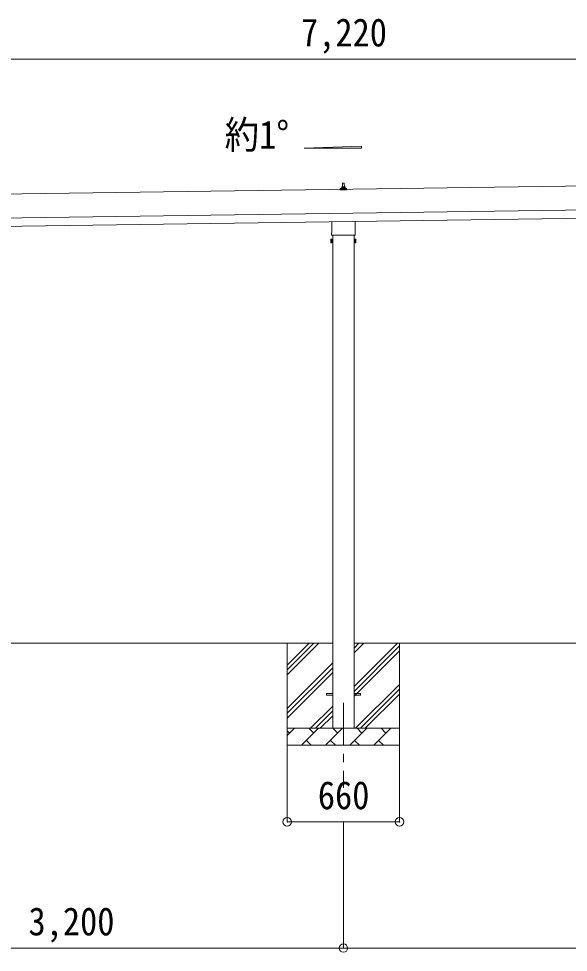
# Model space of a CAD drawing. Units: millimetres at full size, sheet at 1:50. Extents: x -14053 to 14053, y -9700 to 9700.
# Drawn here: x 700 to 3929, y -6767 to -1280 of the extents above; entities that cross this region are included whole.
import ezdxf
from ezdxf.enums import TextEntityAlignment as Align

# ---------------------------------------------------------------- set-up
doc = ezdxf.new("R2010")
doc.units = ezdxf.units.MM
doc.header["$LTSCALE"] = 50
doc.header["$PDMODE"] = 32
doc.header["$PDSIZE"] = 50
doc.linetypes.add('CHAIN1', pattern=[8, 5, -1, 1, -1])
for name, color, linetype, lineweight in [('0-0_0', 7, 'Continuous', 9), ('0-1_Defpoints', 4, 'Continuous', 9), ('0-5_ELV2', 4, 'Continuous', 9), ('0-6_PARTS1', 6, 'Continuous', 9)]:
    doc.layers.add(name, color=color, linetype=linetype, lineweight=lineweight)
doc.styles.add('ＭＳ ゴシック', font='')
doc.styles.get('ＭＳ ゴシック').set_extended_font_data('MS Gothic')

msp = doc.modelspace()

# ---------------------------------------------------------------- linework, layer by layer
at = {"layer": '0-0_0'}
for p, q in [((2545.37, -4950.76), (-529.63, -4950.76)), ((2277.87, -4950.76), (2277.87, -5550.76)), ((2277.87, -5135.81), (2462.93, -4950.76)), ((2277.87, -5107.53), (2434.64, -4950.76)), ((2277.87, -5079.24), (2406.36, -4950.76)), ((2670.37, -5205.86), (2925.47, -4950.76)), ((2670.37, -5007.87), (2727.48, -4950.76)), ((2670.37, -4979.58), (2699.2, -4950.76)), ((5745.37, -4950.76), (2670.37, -4950.76)), ((2670.37, -5234.14), (2937.87, -4966.64)), ((2937.87, -4950.76), (2937.87, -5550.76)), ((2670.37, -5262.43), (2937.87, -4994.93)), ((2277.87, -5333.8), (2545.37, -5066.3)), ((2277.87, -5362.08), (2545.37, -5094.58)), ((2277.87, -5390.37), (2545.37, -5122.87)), ((2680.03, -5450.76), (2937.87, -5192.92)), ((2708.32, -5450.76), (2937.87, -5221.2)), ((2736.6, -5450.76), (2937.87, -5249.48)), ((2415.47, -5450.76), (2545.37, -5320.86)), ((2443.76, -5450.76), (2545.37, -5349.14)), ((2472.04, -5450.76), (2545.37, -5377.43)), ((2277.87, -5450.76), (2937.87, -5450.76)), ((2277.87, -5493.65), (2320.77, -5450.76)), ((2292.21, -5479.31), (2277.87, -5464.97)), ((2362.19, -5550.76), (2462.19, -5450.76)), ((2433.64, -5479.31), (2405.08, -5450.76)), ((2503.61, -5550.76), (2603.61, -5450.76)), ((2575.06, -5479.31), (2546.5, -5450.76)), ((2645.03, -5550.76), (2745.03, -5450.76)), ((2716.48, -5479.31), (2687.93, -5450.76)), ((2786.45, -5550.76), (2886.45, -5450.76)), ((2857.9, -5479.31), (2829.35, -5450.76)), ((2934.59, -5450.76), (2937.87, -5447.47)), ((2390.74, -5522.21), (2419.3, -5550.76)), ((2532.16, -5522.21), (2560.72, -5550.76)), ((2673.59, -5522.21), (2702.14, -5550.76)), ((2815.01, -5522.21), (2843.56, -5550.76)), ((2937.87, -5550.76), (2277.87, -5550.76))]:
    msp.add_line(p, q, dxfattribs=at)
at = {"layer": '0-1_Defpoints'}
for p, q in [((2601.87, -2270.78), (2602.6, -2247.26)), ((2603.6, -2246.28), (2612.15, -2246.28)), ((2613.15, -2247.26), (2613.87, -2270.78)), ((4450.11, -2257.31), (-969.85, -2334.74)), ((2589.62, -2286.28), (2589.62, -2278.57)), ((2626.12, -2286.28), (2589.62, -2286.28)), ((2590.01, -2277.78), (2625.74, -2277.78)), ((2590.39, -2277.6), (2597.11, -2275.97)), ((2597.49, -2275.78), (2618.26, -2275.78)), ((2597.87, -2275), (2597.87, -2270.78)), ((2598.87, -2270.78), (2616.87, -2270.78)), ((2617.87, -2275), (2617.87, -2270.78)), ((2625.36, -2277.6), (2618.64, -2275.97)), ((2626.12, -2286.28), (2626.12, -2278.57)), ((-967.85, -2474.73), (4452.11, -2397.3)), ((-967.13, -2524.72), (4452.82, -2447.29)), ((2539.57, -2540.27), (2539.57, -2474.63)), ((2676.17, -2472.67), (2676.17, -2540.27)), ((2533.87, -2578.54), (2534.63, -2577.23)), ((2533.87, -2578.54), (2533.87, -2595.54)), ((2537.87, -2549.04), (2537.87, -2543.54)), ((2675.81, -2552.54), (2539.94, -2552.54)), ((2545.37, -2552.54), (2545.37, -5450.76)), ((2670.37, -5450.76), (2670.37, -2552.54)), ((2677.87, -2543.54), (2677.87, -2549.04)), ((2681.87, -2578.54), (2681.12, -2577.23)), ((2681.87, -2578.54), (2681.87, -2595.54)), ((2533.87, -2595.54), (2534.63, -2596.86)), ((2540.87, -2582.14), (2534.63, -2582.14)), ((2540.87, -2591.95), (2534.63, -2591.95)), ((2540.87, -2596.86), (2534.63, -2596.86)), ((2543.37, -2596.24), (2540.87, -2596.24)), ((2672.37, -2596.24), (2674.87, -2596.24)), ((2674.87, -2582.14), (2681.12, -2582.14)), ((2674.87, -2591.95), (2681.12, -2591.95)), ((2674.87, -2596.86), (2681.12, -2596.86)), ((2681.87, -2595.54), (2681.12, -2596.86)), ((2507.87, -5246.26), (2545.37, -5246.26)), ((2507.87, -5255.26), (2507.87, -5246.26)), ((2507.87, -5255.26), (2545.37, -5255.26)), ((2670.37, -5246.26), (2707.87, -5246.26)), ((2670.37, -5255.26), (2707.87, -5255.26)), ((2707.87, -5255.26), (2707.87, -5246.26))]:
    msp.add_line(p, q, dxfattribs=at)
at = {"layer": '0-1_Defpoints', "color": 7, "linetype": 'CHAIN1'}
msp.add_line((2607.87, -5300.76), (2607.87, -5800.76), dxfattribs=at)
at = {"layer": '0-1_Defpoints'}
for points in [[(2540.87, -2596.86), (2540.87, -2577.23), (2534.63, -2577.23)], [(2540.87, -2596.24), (2540.87, -2577.84), (2543.37, -2577.84)], [(2674.87, -2596.24), (2674.87, -2577.84), (2672.37, -2577.84)], [(2674.87, -2596.86), (2674.87, -2577.23), (2681.12, -2577.23)]]:
    msp.add_lwpolyline(points, dxfattribs=at)
for points in [[(2543.37, -2597.54), (2543.37, -2576.54), (2545.37, -2576.54), (2545.37, -2597.54)], [(2672.37, -2597.54), (2672.37, -2576.54), (2670.37, -2576.54), (2670.37, -2597.54)]]:
    msp.add_lwpolyline(points, close=True, dxfattribs=at)
for centre, radius, start, end in [((2603.6, -2247.28), 1, 90, 178.60509), ((2612.15, -2247.28), 1, 1.39491, 90), ((2590.62, -2278.57), 1, 103.62699, 180), ((2596.87, -2275), 1, 283.62699, 0), ((2601.96, -2271.42), 4.13, 90, 171.17633), ((2598.87, -2271.78), 1, 90, 180), ((2611.21, -2270.78), 4.83, 133.60282, 180), ((2604.54, -2270.78), 4.83, 0, 46.39718), ((2613.79, -2271.42), 4.13, 8.82367, 90), ((2616.87, -2271.78), 1, 0, 90), ((2618.87, -2275), 1, 180, 256.37301), ((2625.12, -2278.57), 1, 0, 76.37301), ((2538.22, -2579.68), 4.34, 145.61575, 214.38425), ((2541.87, -2543.54), 4, 125.09963, 180), ((2541.87, -2549.04), 4, 180, 194.47751), ((2541.87, -2549.04), 4, 194.47751, 241.04498), ((2673.87, -2549.04), 4, 298.95502, 345.52249), ((2673.87, -2543.54), 4, 0, 54.90037), ((2673.87, -2549.04), 4, 345.52249, 0), ((2677.53, -2579.68), 4.34, 325.61575, 34.38425), ((2550.12, -2587.04), 16.24, 162.41205, 197.58795), ((2538.22, -2594.41), 4.34, 145.61575, 214.38425), ((2665.63, -2587.04), 16.24, 342.41205, 17.58795), ((2677.53, -2594.41), 4.34, 325.61575, 34.38425)]:
    msp.add_arc(centre, radius, start, end, dxfattribs=at)
at = {"layer": '0-5_ELV2'}
for p, q in [((2377.75, -2041.93), (2713.75, -2029.52)), ((2713.75, -2029.52), (2713.75, -2041.93)), ((2713.75, -2041.93), (2377.75, -2041.93))]:
    msp.add_line(p, q, dxfattribs=at)
at = {"layer": '0-6_PARTS1'}
for p, q in [((-1001.13, -1518.15), (6218.87, -1518.15)), ((2277.87, -6000.82), (2277.87, -5550.76)), ((2937.87, -6000.82), (2937.87, -5550.76)), ((2277.87, -6000.82), (2937.87, -6000.82)), ((2607.87, -6742.41), (2607.87, -6000.82)), ((-592.13, -6742.41), (2607.87, -6742.41)), ((2607.87, -6742.41), (5807.87, -6742.41))]:
    msp.add_line(p, q, dxfattribs=at)
for p in [(2277.87, -6000.82), (2937.87, -6000.82), (2607.87, -6742.41)]:
    msp.add_point(p, dxfattribs=at)

# ---------------------------------------------------------------- texts
at = {"layer": '0-5_ELV2', "color": 7, "style": 'ＭＳ ゴシック', "width": 0.9}
msp.add_text('約1°', height=165, dxfattribs=at).set_placement((1910.65, -2094.33), align=Align.BOTTOM_LEFT)
at = {"layer": '0-6_PARTS1', "color": 7, "style": 'ＭＳ ゴシック', "width": 0.9}
for s, p in [('7,220', (2358.87, -1493.15)), ('660', (2457.87, -5975.82)), ('3,200', (757.87, -6717.41))]:
    msp.add_text(s, height=165, dxfattribs=at).set_placement(p, align=Align.BOTTOM_LEFT)

doc.saveas('drawing.dxf')
